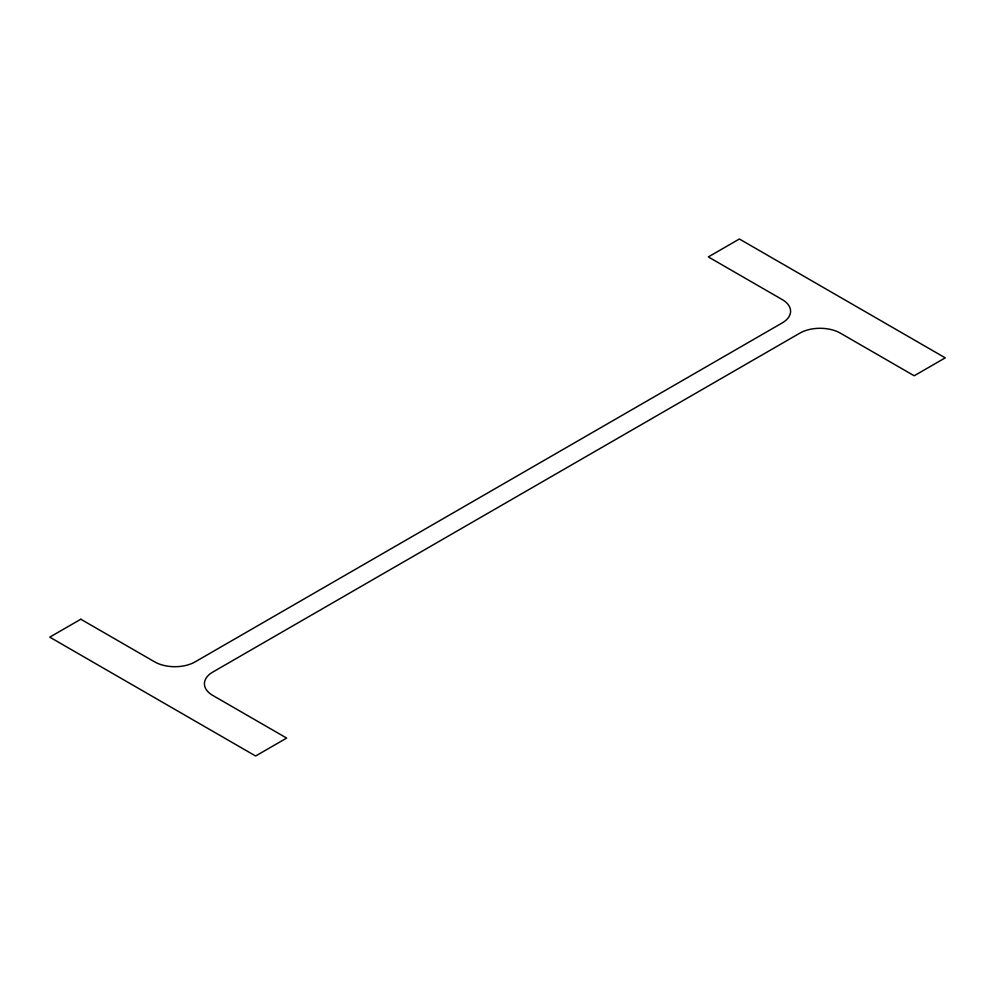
<?xml version="1.0" encoding="UTF-8"?>
<svg xmlns="http://www.w3.org/2000/svg" width="995" height="995" viewBox="0 0 995 995"><rect width="100%" height="100%" fill="white"/><g stroke="black" fill="none" stroke-linecap="round" stroke-linejoin="round"><path stroke-width="1.49" d="M80.806 619.226L49.75 637.148L255.615 756.001L286.659 738.079L212.806 695.443A28.631 16.529 0 0 1 212.806 672.06L799.856 333.138A28.631 16.529 0 0 1 840.352 333.138L914.194 375.774L945.25 357.852L739.385 238.999L708.34 256.921L782.194 299.557A28.631 16.529 0 0 1 782.194 322.94L195.144 661.862A28.631 16.529 0 0 1 154.648 661.862L80.806 619.226"/></g></svg>
